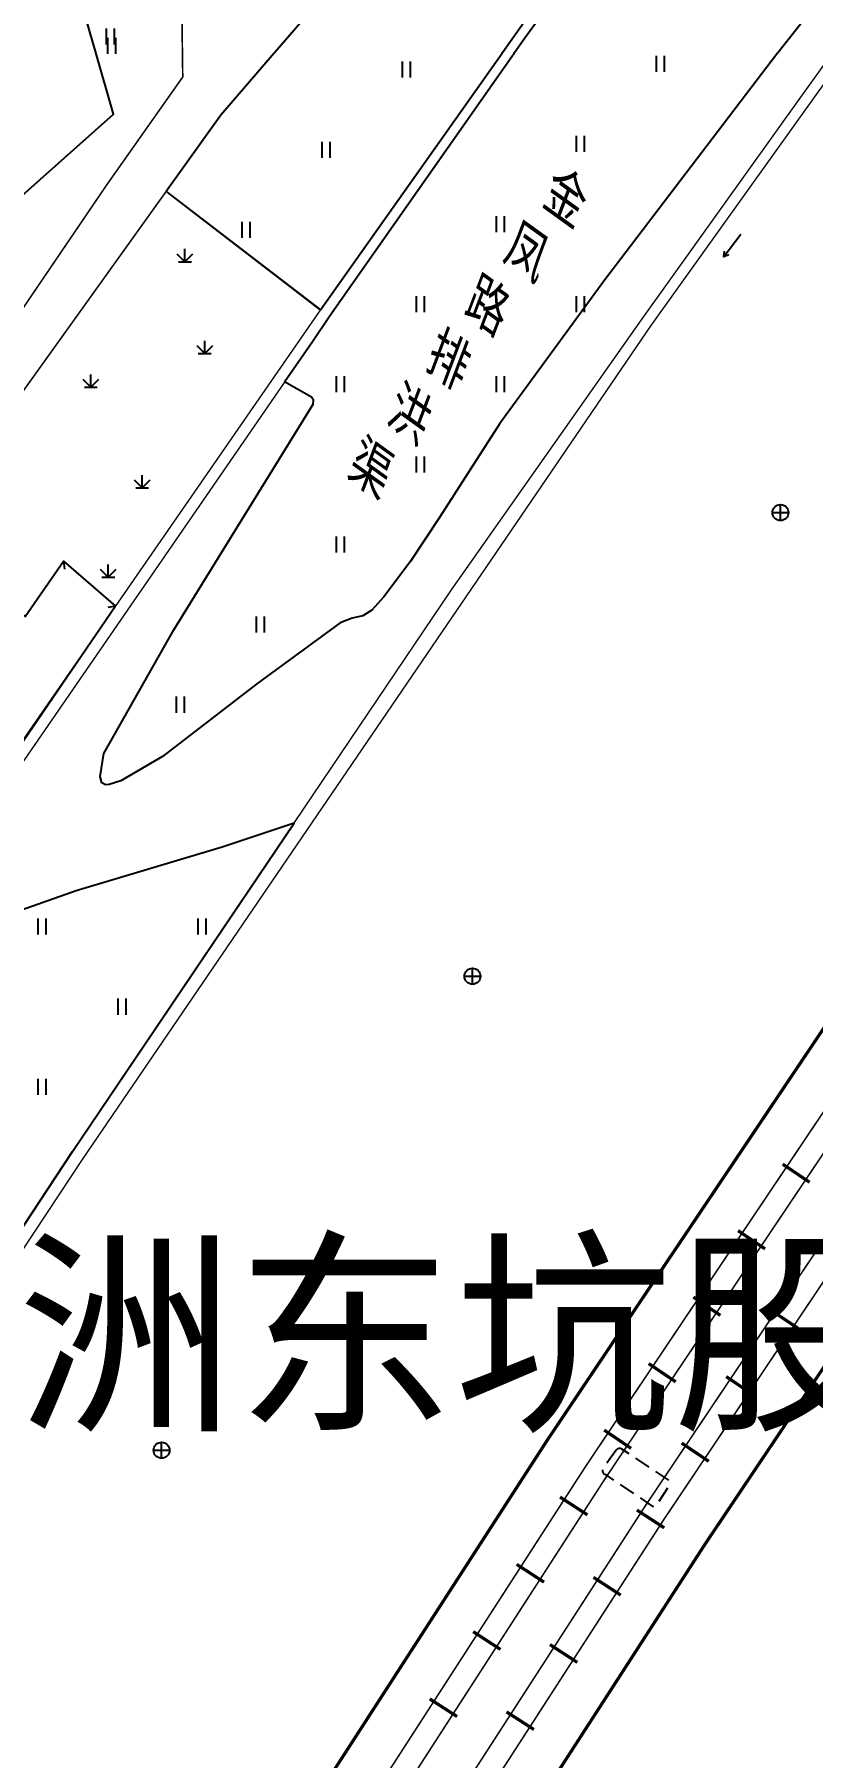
# Model space of a CAD drawing. Extents: x 396500 to 398250, y 1005980 to 1008200.
# Drawn here: x 397052.5 to 397101.1, y 1006893.6 to 1007001.1 of the extents above; entities that cross this region are included whole.
import ezdxf
from ezdxf.enums import TextEntityAlignment as Align

# ---------------------------------------------------------------- set-up
doc = ezdxf.new("R2010")
doc.units = 0
doc.header["$LTSCALE"] = 0.5
for name, pattern in [('X2', [10, 8, -2]), ('X3', [5, 4, -1]), ('X5', [3, 2, -1])]:
    doc.linetypes.add(name, pattern=pattern)
doc.layers.get('0').update_dxf_attribs({"linetype": 'CONTINUOUS'})
for name, color, linetype in [('DLSS', 4, 'CONTINUOUS'), ('DMTZ', 3, 'CONTINUOUS'), ('GXYZ', 2, 'CONTINUOUS'), ('JMD', 6, 'CONTINUOUS'), ('SXSS', 5, 'CONTINUOUS'), ('ZBTZ', 3, 'CONTINUOUS'), ('用地红线', 1, 'CONTINUOUS')]:
    doc.layers.add(name, color=color, linetype=linetype)
doc.layers.add('绘图层', color=6, linetype='CONTINUOUS', lineweight=5)
doc.styles.add('宋体', font='SIMSUN.TTF')
doc.styles.add('粗等线体', font='simhei.ttf')
doc.linetypes.add('10422', pattern='A,2,[150,AAA.SHX,S=1,R=0,X=0,Y=1],2,[177,AAA.SHX,S=1,R=0,X=0,Y=0.8],1e-09', length=4)
doc.linetypes.add('1161', pattern='A,0,[149,AAA.SHX,S=0.15,R=0,X=0,Y=0],-1.6', length=1.6)
doc.linetypes.add('833', pattern='A,2,[150,AAA.SHX,S=0.8,R=0,X=0,Y=0.8],2,[150,AAA.SHX,S=2,R=0,X=0,Y=2],1e-11', length=4)

# ---------------------------------------------------------------- blocks, each defined once
blk = doc.blocks.new('gc121')
for p, q in [((-0.5, -1), (-0.5, 1)), ((0.5, -1), (0.5, 1))]:
    blk.add_line(p, q)
blk = doc.blocks.new('gc013b')
at = {"linetype": 'Continuous'}
blk.add_line((0.5, 0), (4, 0), dxfattribs=at)
at = {"linetype": 'Continuous', "flags": 128}
blk.add_lwpolyline([(3.39, 0.35), (4, 0), (3.39, -0.35)], dxfattribs=at)
blk = doc.blocks.new('gc043')
for p, q in [((-1, 0), (1, 0)), ((0, -1), (0, 1))]:
    blk.add_line(p, q)
blk.add_circle((0, 0), 1)
blk = doc.blocks.new('gc124')
for p, q in [((-1, 1), (0, 0)), ((-0.8, 0), (0.8, 0)), ((0, 0), (0, 1.6)), ((0, 0), (1, 1))]:
    blk.add_line(p, q)

msp = doc.modelspace()

# ---------------------------------------------------------------- linework, layer by layer
at = {"layer": 'DLSS', "linetype": 'X3', "const_width": 0.1, "flags": 128}
msp.add_lwpolyline([(397025.85, 1007130), (397027.34, 1007126.6), (397032.87, 1007113.44), (397037.76, 1007107.9), (397046.96, 1007101.92), (397055.06, 1007095.52), (397055.73, 1007094.79), (397063.13, 1007085.08), (397067.21, 1007077.55), (397070.73, 1007067.93), (397075.46, 1007055.84), (397075.75, 1007054.88), (397076.18, 1007048.85), (397073.6, 1007043.53), (397070.32, 1007040.96), (397067.1, 1007036.88), (397064.18, 1007032.54), (397059.95, 1007023.58), (397058.77, 1007017.32), (397060.4, 1007008.93), (397061.71, 1007003.24), (397061.75, 1007000)], dxfattribs=at)
at = {"layer": 'DLSS', "linetype": 'Continuous', "lineweight": 0, "const_width": 0.1}
for points in [[(397067.52, 1007000), (397072.88, 1007006.2), (397081.87, 1007018.24), (397085.74, 1007024.79), (397090.45, 1007031.29), (397101.92, 1007043.06), (397110.66, 1007053.27), (397118.99, 1007065.96), (397129.7, 1007079.28), (397134.55, 1007085.76), (397136.04, 1007088.72), (397142.6, 1007096.84), (397155.68, 1007114.14), (397161.62, 1007122.59), (397168.26, 1007130)], [(397000.1, 1006905.26), (397009.07, 1006915.37), (397016.83, 1006925.98), (397033.24, 1006950.58), (397043.7, 1006967.57), (397064.15, 1006996.09), (397067.49, 1006999.96), (397067.52, 1007000)]]:
    msp.add_lwpolyline(points, dxfattribs=at)
at = {"layer": 'DLSS', "linetype": 'X3', "flags": 128}
msp.add_lwpolyline([(397061.75, 1007000, 0.1, 0.1, 0), (397061.77, 1006998.47, 0.1, 0.1, 0), (397056.99, 1006991.69, 0.1, 0.1, 0), (397041.1, 1006968.31, 0.1, 0.1, 0), (397013.83, 1006925.92, 0.1, 0.1, 0), (397008.34, 1006918.92, 0.1, 0.1, 0), (397000.1, 1006910.36, 0, 0, 0)], format="xyseb", dxfattribs=at)
at = {"layer": 'DLSS', "linetype": 'Continuous', "const_width": 0.2, "elevation": -27.35, "flags": 128}
for points in [[(397145.07, 1007000), (397142.24, 1006996.07), (397122.82, 1006969.43), (397104.02, 1006942.38), (397084.53, 1006913.36), (397067.91, 1006887.66), (397045.23, 1006851.35), (397019.98, 1006808.99), (397014.84, 1006800)], [(397028.44, 1006800), (397030.17, 1006803.04), (397055.31, 1006845.2), (397077.87, 1006881.33), (397094.38, 1006906.86), (397113.76, 1006935.72), (397132.44, 1006962.59), (397151.8, 1006989.14), (397159.62, 1007000)]]:
    msp.add_lwpolyline(points, dxfattribs=at)
at = {"layer": 'DLSS', "color": 7, "linetype": 'X2', "const_width": 0.1, "elevation": -27.35, "flags": 128}
for points in [[(397148.65, 1007000), (397144.59, 1006994.37), (397125.18, 1006967.75), (397106.41, 1006940.74), (397086.95, 1006911.76), (397070.36, 1006886.1), (397047.71, 1006849.84), (397022.48, 1006807.53), (397018.18, 1006800)], [(397024.98, 1006800), (397027.58, 1006804.55), (397052.75, 1006846.76), (397075.34, 1006882.93), (397091.88, 1006908.51), (397111.29, 1006937.41), (397129.99, 1006964.33), (397149.37, 1006990.9), (397155.92, 1007000)]]:
    msp.add_lwpolyline(points, dxfattribs=at)
at = {"layer": 'DLSS', "linetype": 'X2', "const_width": 0.1, "elevation": -27.35, "flags": 128}
for points in [[(397150.41, 1007000), (397145.75, 1006993.52), (397126.35, 1006966.92), (397107.6, 1006939.93), (397088.15, 1006910.97), (397071.57, 1006885.33), (397048.93, 1006849.09), (397023.72, 1006806.8), (397019.84, 1006800)], [(397023.33, 1006800), (397026.34, 1006805.27), (397051.52, 1006847.51), (397074.13, 1006883.7), (397090.68, 1006909.3), (397110.1, 1006938.22), (397128.82, 1006965.16), (397148.21, 1006991.74), (397154.16, 1007000)]]:
    msp.add_lwpolyline(points, dxfattribs=at)
at = {"layer": 'DLSS', "linetype": 'Continuous', "const_width": 0.2, "flags": 128}
for points in [[(397100.93, 1006929.48), (397099.25, 1006930.61)], [(397098.15, 1006925.32), (397096.46, 1006926.46)], [(397095.36, 1006921.17), (397093.67, 1006922.31)], [(397098.51, 1006921.5), (397100.2, 1006920.37)], [(397092.57, 1006917.02), (397090.88, 1006918.16)], [(397095.72, 1006917.35), (397097.41, 1006916.21)], [(397089.78, 1006912.87), (397088.1, 1006914.01)], [(397092.94, 1006913.2), (397094.63, 1006912.06)], [(397087.05, 1006908.72), (397085.34, 1006909.83)], [(397090.14, 1006909.02), (397091.85, 1006907.91)], [(397084.34, 1006904.52), (397082.63, 1006905.63)], [(397087.43, 1006904.82), (397089.13, 1006903.71)], [(397081.62, 1006900.32), (397079.91, 1006901.43)], [(397084.71, 1006900.62), (397086.42, 1006899.51)], [(397078.91, 1006896.13), (397077.2, 1006897.23)], [(397082, 1006896.42), (397083.71, 1006895.32)]]:
    msp.add_lwpolyline(points, dxfattribs=at)
at = {"layer": 'DLSS', "linetype": 'X5', "elevation": 15.22, "flags": 128}
msp.add_lwpolyline([(397088.85, 1006912.76), (397088, 1006911.58, 0.393156), (397088.14, 1006911.25), (397091.1, 1006909.27), (397091.21, 1006909.24), (397091.36, 1006909.33), (397092.19, 1006910.58), (397092.22, 1006910.68), (397092.15, 1006910.86), (397092.07, 1006910.93), (397089.2, 1006912.82, 0.399848)], format="xyb", close=True, dxfattribs=at)
at = {"layer": 'DMTZ', "linetype": '10422', "lineweight": 0}
for points in [[(397081.74, 1007000), (397086.52, 1007006.76), (397110.35, 1007039.08), (397112.5, 1007041.87), (397115.52, 1007045.84), (397114.62, 1007046.59), (397118.27, 1007051.07), (397119.1, 1007050.58), (397121.91, 1007054.26), (397138.43, 1007075.6), (397148.22, 1007087.92), (397166.4, 1007105.4), (397169.74, 1007108.71), (397170.58, 1007109.44), (397186.5, 1007129.51), (397186.89, 1007130)], [(397116.49, 1007046.09), (397111.27, 1007039.18), (397100.6, 1007024.93), (397092.83, 1007014.25), (397083.14, 1007000.91), (397082.5, 1007000)], [(397082.5, 1007000), (397082.48, 1006999.96), (397070.94, 1006983.54), (397069.87, 1006981.96), (397051.89, 1006955.87), (397019.6, 1006906.65), (397012.04, 1006894.83)], [(397022, 1006912.97), (397051.26, 1006956.31), (397070.38, 1006983.92), (397081.72, 1006999.96), (397081.74, 1007000)], [(397103.25, 1007000), (397103.22, 1006999.96), (397101.44, 1006997.52), (397091.02, 1006982.96), (397055.53, 1006930.97), (397047.84, 1006919.38), (397040.59, 1006908.5), (397041.34, 1006907.99), (397038.4, 1006903.71), (397037.68, 1006904.17), (397026.21, 1006885.98), (397025.72, 1006886.36)], [(397039.61, 1006908.46), (397047.21, 1006919.8), (397054.89, 1006931.39), (397078.55, 1006966.45), (397090.42, 1006983.32), (397100.39, 1006997.22), (397102.36, 1006999.96), (397102.39, 1007000)]]:
    msp.add_lwpolyline(points, dxfattribs=at)
at = {"layer": 'JMD', "linetype": 'Continuous'}
for p, q in [((397054.32, 1006968.24), (397054.38, 1006967.75)), ((397057.57, 1006965.43), (397057.08, 1006965.36))]:
    msp.add_line(p, q, dxfattribs=at)
at = {"layer": 'JMD', "linetype": 'Continuous', "flags": 128}
msp.add_lwpolyline([(397046.94, 1006949.92), (397040.32, 1006953.98), (397046.96, 1006964.25), (397043.81, 1006966.29), (397047.19, 1006971.28), (397051.59, 1006968.14), (397050.17, 1006966.02), (397051.93, 1006964.8), (397054.32, 1006968.24), (397057.57, 1006965.43)], close=True, dxfattribs=at)
at = {"layer": 'SXSS', "linetype": '833', "lineweight": 0, "flags": 128}
for points in [[(397116.01, 1007045.45), (397117.03, 1007042.97), (397117.66, 1007040.47), (397118.11, 1007036.58), (397118.2, 1007029.29), (397118.06, 1007025.9), (397117.02, 1007022.68), (397108.81, 1007012.46), (397098.96, 1007000)], [(397098.96, 1007000), (397098.93, 1006999.96), (397088.14, 1006985.8), (397081.57, 1006976.85), (397077.82, 1006970.97), (397075.98, 1006968.2), (397074.33, 1006966.03), (397073.59, 1006965.18), (397073.03, 1006964.83), (397072.35, 1006964.68), (397071.6, 1006964.39), (397066.4, 1006960.59), (397060.51, 1006956.05), (397057.9, 1006954.54), (397057.17, 1006954.31), (397056.95, 1006954.29), (397056.72, 1006954.42), (397056.62, 1006954.81), (397056.85, 1006956.24), (397061.22, 1006963.97), (397069.91, 1006978.05), (397069.93, 1006978.29), (397069.81, 1006978.49), (397068.13, 1006979.44)], [(397040.94, 1006910.44), (397040.31, 1006910.82), (397039.79, 1006911.18), (397039.45, 1006911.52), (397039.17, 1006912.76), (397038.3, 1006921.68), (397037.99, 1006924.57), (397038.29, 1006928.5), (397039.26, 1006933.01), (397045.47, 1006943.22), (397047.02, 1006944.79), (397049.26, 1006945.6), (397055.11, 1006947.66), (397064.23, 1006950.4), (397068.73, 1006951.89)]]:
    msp.add_lwpolyline(points, dxfattribs=at)
at = {"layer": 'ZBTZ', "linetype": 'Continuous', "flags": 128}
for points in [[(397082.5, 1007000), (397083.14, 1007000.91), (397092.83, 1007014.25), (397100.6, 1007024.93), (397111.27, 1007039.18), (397116.01, 1007045.45), (397117.03, 1007042.97), (397117.66, 1007040.47), (397118.11, 1007036.58), (397118.2, 1007029.29), (397118.06, 1007025.9), (397117.02, 1007022.68), (397108.45, 1007012), (397098.96, 1007000)], [(397081.74, 1007000), (397086.52, 1007006.76), (397094.05, 1007016.98), (397089.54, 1007017.07), (397087.32, 1007017.54), (397086.41, 1007019.46), (397086.59, 1007023.61), (397087.75, 1007026.11), (397086.76, 1007026.2), (397085.74, 1007024.79), (397081.87, 1007018.24), (397072.88, 1007006.2), (397067.52, 1007000)], [(397098.96, 1007000), (397098.93, 1006999.96), (397088.14, 1006985.8), (397081.57, 1006976.85), (397077.82, 1006970.97), (397075.98, 1006968.2), (397074.33, 1006966.03), (397073.59, 1006965.18), (397073.03, 1006964.83), (397072.35, 1006964.68), (397071.6, 1006964.39), (397066.4, 1006960.59), (397060.5, 1006956.05), (397057.9, 1006954.54), (397057.17, 1006954.31), (397056.95, 1006954.29), (397056.72, 1006954.42), (397056.62, 1006954.81), (397056.85, 1006956.24), (397061.22, 1006963.97), (397069.91, 1006978.05), (397069.93, 1006978.29), (397069.81, 1006978.49), (397068.13, 1006979.44), (397069.87, 1006981.96), (397070.94, 1006983.54), (397082.48, 1006999.96), (397082.5, 1007000)], [(397067.52, 1007000), (397067.49, 1006999.96), (397064.15, 1006996.09), (397060.74, 1006991.33), (397070.37, 1006983.93), (397081.72, 1006999.96), (397081.74, 1007000)]]:
    msp.add_lwpolyline(points, dxfattribs=at)
at = {"layer": 'ZBTZ', "linetype": '1161', "flags": 128}
for points in [[(397056.33, 1007000), (397053.14, 1007011.07)], [(397012.83, 1006963.68), (397027.28, 1006952.58), (397027.5, 1006952.44), (397031, 1006958), (397036.84, 1006967.29), (397041.18, 1006970.81), (397041.88, 1006976.91), (397046.36, 1006980.16), (397051.72, 1006991.06), (397057.44, 1006996.15), (397056.33, 1007000)], [(397060.74, 1006991.33), (397070.38, 1006983.92)]]:
    msp.add_lwpolyline(points, dxfattribs=at)
at = {"layer": 'ZBTZ', "linetype": 'Continuous', "flags": 128}
msp.add_lwpolyline([(397064.23, 1006950.4), (397055.11, 1006947.66), (397049.26, 1006945.6), (397047.02, 1006944.79), (397045.47, 1006943.22), (397039.26, 1006933.01), (397038.29, 1006928.5), (397037.99, 1006924.57), (397038.3, 1006921.68), (397039.17, 1006912.76), (397039.45, 1006911.52), (397039.79, 1006911.18), (397040.31, 1006910.82), (397040.94, 1006910.44), (397047.21, 1006919.8), (397054.89, 1006931.39), (397068.73, 1006951.89)], close=True, dxfattribs=at)
at = {"layer": '用地红线', "linetype": 'Continuous', "const_width": 0.3, "flags": 128}
msp.add_lwpolyline([(396896.97, 1006409.31, -0.090189), (397228.69, 1007024.03), (397387.8, 1007222.91), (397401.3, 1007212.11), (397426.33, 1007243.38), (397412.82, 1007254.19), (397549.49, 1007427.16), (397597.06, 1007408.49), (397590.11, 1007392.96), (397593.63, 1007391.18), (397580.3, 1007365.5), (397677.78, 1007288.14), (397658.98, 1007180.18), (397680.1, 1007163.58), (397691.21, 1007135.06, -0.057003), (397648.05, 1007084.95), (397357.5, 1006816.5, 0.141668), (397271.32, 1006673.86), (397185.66, 1006354.4)], format="xyb", dxfattribs=at)

# ---------------------------------------------------------------- block references
at = {"layer": 'GXYZ', "linetype": 'Continuous', "xscale": 0.5, "yscale": 0.5, "rotation": 232.6916654759474}
msp.add_blockref('gc013b', (397096.78, 1006988.83), dxfattribs=at)
at = {"layer": 'GXYZ', "linetype": 'Continuous', "xscale": 0.5, "yscale": 0.5}
for p in [(397099.11, 1006971.28, 15.68), (397079.87, 1006942.34, 15.46), (397060.45, 1006912.75, 15.47)]:
    msp.add_blockref('gc043', p, dxfattribs=at)
at = {"layer": 'ZBTZ', "linetype": 'Continuous', "xscale": 0.5, "yscale": 0.5}
for name, p in [('gc121', (397057.26, 1007001)), ('gc121', (397057.34, 1007000.42)), ('gc121', (397091.62, 1006999.29)), ('gc121', (397075.74, 1006998.93)), ('gc121', (397070.74, 1006993.93)), ('gc121', (397086.62, 1006994.29)), ('gc121', (397065.74, 1006988.93)), ('gc121', (397081.62, 1006989.29)), ('gc124', (397061.91, 1006986.94)), ('gc121', (397076.62, 1006984.29)), ('gc121', (397086.62, 1006984.29)), ('gc124', (397063.14, 1006981.2)), ('gc124', (397056.03, 1006979.1)), ('gc121', (397071.62, 1006979.29)), ('gc121', (397081.62, 1006979.29)), ('gc121', (397076.62, 1006974.29)), ('gc124', (397059.24, 1006972.82)), ('gc121', (397071.62, 1006969.29)), ('gc124', (397057.12, 1006967.25)), ('gc121', (397066.62, 1006964.29)), ('gc121', (397061.62, 1006959.29)), ('gc121', (397052.99, 1006945.44)), ('gc121', (397062.99, 1006945.44)), ('gc121', (397057.99, 1006940.44)), ('gc121', (397052.99, 1006935.44))]:
    msp.add_blockref(name, p, dxfattribs=at)

# ---------------------------------------------------------------- texts
at = {"layer": 'SXSS', "linetype": 'Continuous', "insert": (397085.62, 1006992.62), "char_height": 2.5, "width": 3.1786, "attachment_point": 1, "rotation": 324.2544, "style": '宋体'}
msp.add_mtext('{\\Q-15;\\W0.8;金\\P凤\\P路\\P排\\P洪\\P渠}', dxfattribs=at)
at = {"layer": '绘图层', "color": 1, "linetype": 'Continuous', "style": '粗等线体'}
msp.add_text('珠海市香洲东坑股份合作公司叠加图5', height=10, dxfattribs=at).set_placement((397109.4, 1006920.2), align=Align.MIDDLE)

doc.saveas('drawing.dxf')
